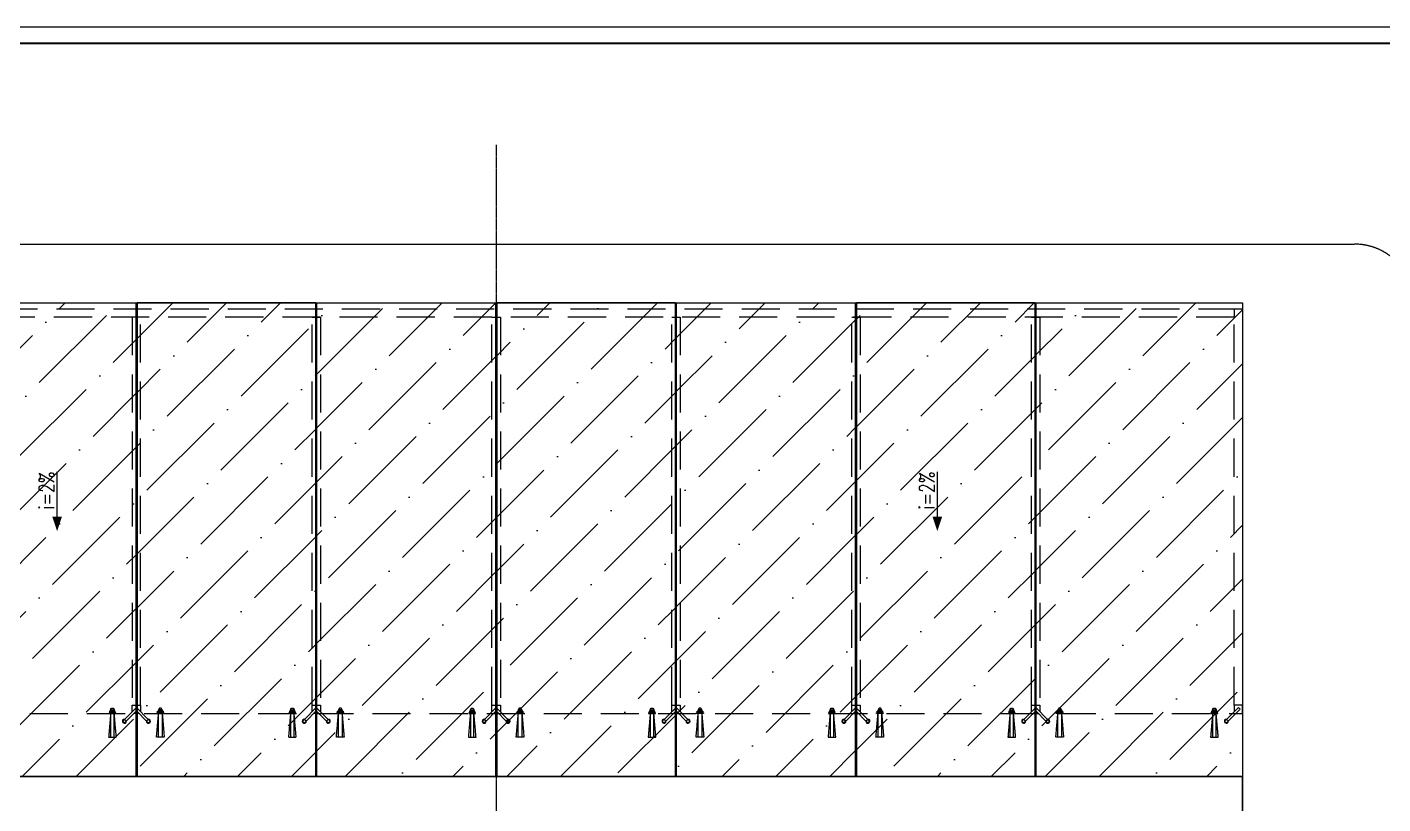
# Model space of a CAD drawing. Extents: x 134921 to 2525442, y -280073 to 23449.
# Drawn here: x 399522 to 410829, y 14727 to 21208 of the extents above; entities that cross this region are included whole.
import ezdxf
from ezdxf.enums import TextEntityAlignment as Align

# ---------------------------------------------------------------- set-up
doc = ezdxf.new("R2010")
doc.units = 0
for name, pattern in [('DASH2', [0.375, 0.25, -0.125]), ('DASHED2', [9.525, 6.35, -3.175]), ('X_GRID$0$CENTER', [2, 1.25, -0.25, 0.25, -0.25])]:
    doc.linetypes.add(name, pattern=pattern)
doc.layers.get('Defpoints').update_dxf_attribs({"linetype": 'CONTINUOUS'})
for name, color, linetype, lineweight in [('A - Hatch', 251, 'CONTINUOUS', 5), ('a khuat', 5, 'DASHED2', 15), ('a text', 7, 'CONTINUOUS', 5), ('a thiet bi', 146, 'CONTINUOUS', 9), ('A-STAIRS', 7, 'CONTINUOUS', 20), ('KHUNG TEN SD3 - Ariyana$0$0-CON', 7, 'CONTINUOUS', 0), ('Kinh', 5, 'CONTINUOUS', 13), ('TEXT', 7, 'CONTINUOUS', 5)]:
    doc.layers.add(name, color=color, linetype=linetype, lineweight=lineweight)
for name, color, linetype in [('A-OVER', 1, 'DASHED2'), ('chuyen-chi-tiet', 30, 'CONTINUOUS'), ('htch', 8, 'CONTINUOUS'), ('manh', 8, 'CONTINUOUS'), ('Steel', 7, 'CONTINUOUS'), ('X_GRID$0$A-GRID 1', 253, 'X_GRID$0$CENTER')]:
    doc.layers.add(name, color=color, linetype=linetype)
doc.styles.add('dim 1', font='romans.shx', dxfattribs={"width": 0.8})
pattern_1 = [(45, (16333.24, 0), (168.3798, 617.3926), [793.75, -158.75, 0, -158.75])]

# ---------------------------------------------------------------- blocks, each defined once
blk = doc.blocks.new('KHUNG TEN SD3 - Ariyana')
at = {"layer": 'Defpoints', "color": 1}
blk.add_lwpolyline([(527153.769, 1774368.573), (527559.516, 1774368.573), (527559.516, 1774655.494), (527153.769, 1774655.494)], close=True, dxfattribs=at)
at = {"layer": 'KHUNG TEN SD3 - Ariyana$0$0-CON', "const_width": 0.12}
blk.add_lwpolyline([(527162.718, 1774654.536), (527558.558, 1774654.536), (527558.558, 1774369.531), (527162.718, 1774369.531)], close=True, dxfattribs=at)

msp = doc.modelspace()

# ---------------------------------------------------------------- hatches: boundary and pattern name
at = {"layer": 'A - Hatch'}
h = msp.add_hatch(dxfattribs=at)
h.set_pattern_fill('ANSI36', color=8, scale=100)
h.set_pattern_definition(pattern_1)
h.paths.add_polyline_path([(398938.331, 18907.016), (400428.331, 18907.016), (400428.331, 14957.016), (398938.331, 14957.016)])
h = msp.add_hatch(dxfattribs=at)
h.set_pattern_fill('ANSI36', color=8, scale=100)
h.set_pattern_definition(pattern_1)
h.paths.add_polyline_path([(401928.331, 18907.016), (400438.331, 18907.016), (400438.331, 14957.016), (401928.331, 14957.016)])
h = msp.add_hatch(dxfattribs=at)
h.set_pattern_fill('ANSI36', color=8, scale=100)
h.set_pattern_definition(pattern_1)
h.paths.add_polyline_path([(401938.331, 18907.016), (403428.331, 18907.016), (403428.331, 14957.016), (401938.331, 14957.016)])
h = msp.add_hatch(dxfattribs=at)
h.set_pattern_fill('ANSI36', color=8, scale=100)
h.set_pattern_definition(pattern_1)
h.paths.add_polyline_path([(404928.331, 18907.016), (403438.331, 18907.016), (403438.331, 14957.016), (404928.331, 14957.016)])
h = msp.add_hatch(dxfattribs=at)
h.set_pattern_fill('ANSI36', color=8, scale=100)
h.set_pattern_definition(pattern_1)
h.paths.add_polyline_path([(404938.331, 18907.016), (406428.331, 18907.016), (406428.331, 14957.016), (404938.331, 14957.016)])
h.paths.add_polyline_path([(407928.331, 18907.016), (406438.331, 18907.016), (406438.331, 14957.016), (407928.331, 14957.016)])
h.paths.add_polyline_path([(407938.331, 18907.016), (409658.331, 18907.016), (409658.331, 14957.016), (407938.331, 14957.016)])

# ---------------------------------------------------------------- linework, layer by layer
at = {"layer": 'A - Hatch', "color": 8}
msp.add_line((407933.331, 18857.016), (407933.331, 18907.016), dxfattribs=at)
at = {"layer": 'a khuat', "color": 8, "ltscale": 0.2}
for points in [[(400218.331, 15482.016), (400201.693, 15284.716), (400265.67, 15284.716), (400248.331, 15482.016)], [(400218.331, 15482.016), (400218.331, 15284.716), (400248.331, 15284.716), (400248.331, 15482.016)], [(400648.331, 15482.016), (400664.969, 15284.716), (400600.992, 15284.716), (400618.331, 15482.016)], [(400648.331, 15482.016), (400648.331, 15284.716), (400618.331, 15284.716), (400618.331, 15482.016)], [(401718.331, 15482.016), (401701.693, 15284.716), (401765.67, 15284.716), (401748.331, 15482.016)], [(401718.331, 15482.016), (401718.331, 15284.716), (401748.331, 15284.716), (401748.331, 15482.016)], [(402148.331, 15482.016), (402164.969, 15284.716), (402100.992, 15284.716), (402118.331, 15482.016)], [(402148.331, 15482.016), (402148.331, 15284.716), (402118.331, 15284.716), (402118.331, 15482.016)], [(403218.331, 15482.016), (403201.693, 15284.716), (403265.67, 15284.716), (403248.331, 15482.016)], [(403218.331, 15482.016), (403218.331, 15284.716), (403248.331, 15284.716), (403248.331, 15482.016)], [(403648.331, 15482.016), (403664.969, 15284.716), (403600.992, 15284.716), (403618.331, 15482.016)], [(403648.331, 15482.016), (403648.331, 15284.716), (403618.331, 15284.716), (403618.331, 15482.016)], [(404718.331, 15482.016), (404701.693, 15284.716), (404765.67, 15284.716), (404748.331, 15482.016)], [(404718.331, 15482.016), (404718.331, 15284.716), (404748.331, 15284.716), (404748.331, 15482.016)], [(405148.331, 15482.016), (405164.969, 15284.716), (405100.992, 15284.716), (405118.331, 15482.016)], [(405148.331, 15482.016), (405148.331, 15284.716), (405118.331, 15284.716), (405118.331, 15482.016)], [(406218.331, 15482.016), (406201.693, 15284.716), (406265.67, 15284.716), (406248.331, 15482.016)], [(406218.331, 15482.016), (406218.331, 15284.716), (406248.331, 15284.716), (406248.331, 15482.016)], [(406648.331, 15482.016), (406664.969, 15284.716), (406600.992, 15284.716), (406618.331, 15482.016)], [(406648.331, 15482.016), (406648.331, 15284.716), (406618.331, 15284.716), (406618.331, 15482.016)], [(407718.331, 15482.016), (407701.693, 15284.716), (407765.67, 15284.716), (407748.331, 15482.016)], [(407718.331, 15482.016), (407718.331, 15284.716), (407748.331, 15284.716), (407748.331, 15482.016)], [(408148.331, 15482.016), (408164.969, 15284.716), (408100.992, 15284.716), (408118.331, 15482.016)], [(408148.331, 15482.016), (408148.331, 15284.716), (408118.331, 15284.716), (408118.331, 15482.016)], [(409408.331, 15482.016), (409391.693, 15284.716), (409455.67, 15284.716), (409438.331, 15482.016)], [(409408.331, 15482.016), (409408.331, 15284.716), (409438.331, 15284.716), (409438.331, 15482.016)]]:
    msp.add_lwpolyline(points, dxfattribs=at)
at = {"layer": 'a text', "color": 8, "ltscale": 0.01}
for p, q in [((399772.17, 17122.83), (399772.17, 17498.346)), ((407112.963, 17122.83), (407112.963, 17498.346))]:
    msp.add_line(p, q, dxfattribs=at)
at = {"layer": 'a text', "color": 8, "ltscale": 0.01, "flags": 128}
for points in [[(399772.17, 17002.83, 0, 80, 0), (399772.17, 17122.83, 80, 80, 0)], [(407112.963, 17002.83, 0, 80, 0), (407112.963, 17122.83, 80, 80, 0)]]:
    msp.add_lwpolyline(points, format="xyseb", dxfattribs=at)
at = {"layer": 'a thiet bi', "color": 8}
for p, q in [((380719.034, 18907.016), (409658.331, 18907.016)), ((409658.331, 18907.016), (409658.331, 14957.016)), ((376208.331, 14957.016), (409658.331, 14957.016))]:
    msp.add_line(p, q, dxfattribs=at)
at = {"layer": 'A-OVER', "color": 8, "ltscale": 50}
for p, q in [((400398.331, 18787.016), (400398.331, 15552.016)), ((400468.331, 15552.016), (400468.331, 18787.016)), ((376208.331, 15482.016), (409658.331, 15482.016))]:
    msp.add_line(p, q, dxfattribs=at)
for points in [[(380716.097, 18857.016), (409588.331, 18857.016), (409588.331, 18787.016), (380708.549, 18787.016)], [(401898.331, 15552.016), (401898.331, 18787.016), (401968.331, 18787.016), (401968.331, 15552.016)], [(403398.331, 15552.016), (403398.331, 18787.016), (403468.331, 18787.016), (403468.331, 15552.016)], [(404898.331, 15552.016), (404898.331, 18787.016), (404968.331, 18787.016), (404968.331, 15552.016)], [(406398.331, 15552.016), (406398.331, 18787.016), (406468.331, 18787.016), (406468.331, 15552.016)], [(407898.331, 15552.016), (407898.331, 18787.016), (407968.331, 18787.016), (407968.331, 15552.016)], [(409588.331, 15552.016), (409588.331, 18857.016), (409658.331, 18857.016), (409658.331, 15482.016)]]:
    msp.add_lwpolyline(points, dxfattribs=at)
at = {"layer": 'A-STAIRS', "color": 8, "ltscale": 400}
msp.add_line((409658.331, 15482.016), (409658.331, 11282.016), dxfattribs=at)
at = {"layer": 'chuyen-chi-tiet', "linetype": 'DASH2', "ltscale": 5}
msp.add_lwpolyline([(374808.124, 19397.17), (410590.046, 19397.17, -0.414213562), (411090.046, 18897.17), (411090.046, 6437.394, -0.414213562), (410590.046, 5937.394), (374808.124, 5937.394, -0.414213562), (374308.124, 6437.394), (374308.124, 18897.17, -0.414213562)], format="xyb", close=True, dxfattribs=at)
at = {"layer": 'htch', "color": 8, "ltscale": 50}
for p, q in [((400433.331, 18857.016), (400433.331, 14957.016)), ((401933.331, 18857.016), (401933.331, 14957.016)), ((403433.331, 18857.016), (403433.331, 14957.016)), ((404933.331, 18857.016), (404933.331, 14957.016)), ((406433.331, 18857.016), (406433.331, 14957.016)), ((407933.331, 18857.016), (407933.331, 14957.016))]:
    msp.add_line(p, q, dxfattribs=at)
at = {"layer": 'Kinh', "color": 8}
for points in [[(398938.331, 18907.016), (400428.331, 18907.016), (400428.331, 14957.016), (398938.331, 14957.016)], [(401928.331, 18907.016), (400438.331, 18907.016), (400438.331, 14957.016), (401928.331, 14957.016)], [(401938.331, 18907.016), (403428.331, 18907.016), (403428.331, 14957.016), (401938.331, 14957.016)], [(404928.331, 18907.016), (403438.331, 18907.016), (403438.331, 14957.016), (404928.331, 14957.016)], [(404938.331, 18907.016), (406428.331, 18907.016), (406428.331, 14957.016), (404938.331, 14957.016)], [(407928.331, 18907.016), (406438.331, 18907.016), (406438.331, 14957.016), (407928.331, 14957.016)], [(407938.331, 18907.016), (409658.331, 18907.016), (409658.331, 14957.016), (407938.331, 14957.016)]]:
    msp.add_lwpolyline(points, close=True, dxfattribs=at)
at = {"layer": 'Steel', "color": 8}
for p, q in [((400433.331, 15531.158), (400332.134, 15429.961)), ((400433.331, 15502.874), (400346.276, 15415.819)), ((400433.331, 15531.158), (400534.528, 15429.961)), ((400433.331, 15502.874), (400520.386, 15415.819)), ((401933.331, 15531.158), (401832.134, 15429.961)), ((401933.331, 15502.874), (401846.276, 15415.819)), ((401933.331, 15531.158), (402034.528, 15429.961)), ((401933.331, 15502.874), (402020.386, 15415.819)), ((403433.331, 15531.158), (403332.134, 15429.961)), ((403433.331, 15502.874), (403346.276, 15415.819)), ((403433.331, 15531.158), (403534.528, 15429.961)), ((403433.331, 15502.874), (403520.386, 15415.819)), ((404933.331, 15531.158), (404832.134, 15429.961)), ((404933.331, 15502.874), (404846.276, 15415.819)), ((404933.331, 15531.158), (405034.528, 15429.961)), ((404933.331, 15502.874), (405020.386, 15415.819)), ((406433.331, 15531.158), (406332.134, 15429.961)), ((406433.331, 15502.874), (406346.276, 15415.819)), ((406433.331, 15531.158), (406534.528, 15429.961)), ((406433.331, 15502.874), (406520.386, 15415.819)), ((407933.331, 15531.158), (407832.134, 15429.961)), ((407933.331, 15502.874), (407846.276, 15415.819)), ((407933.331, 15531.158), (408034.528, 15429.961)), ((407933.331, 15502.874), (408020.386, 15415.819)), ((409623.331, 15531.158), (409522.134, 15429.961)), ((409637.473, 15517.016), (409536.276, 15415.819)), ((409623.331, 15531.158), (409637.473, 15517.016))]:
    msp.add_line(p, q, dxfattribs=at)
at = {"layer": 'Steel', "color": 8, "ltscale": 0.2}
for p, q in [((400256.639, 15486.173), (400210.023, 15486.173)), ((400610.023, 15486.173), (400656.639, 15486.173)), ((401756.639, 15486.173), (401710.023, 15486.173)), ((402110.023, 15486.173), (402156.639, 15486.173)), ((403256.639, 15486.173), (403210.023, 15486.173)), ((403610.023, 15486.173), (403656.639, 15486.173)), ((404756.639, 15486.173), (404710.023, 15486.173)), ((405110.023, 15486.173), (405156.639, 15486.173)), ((406256.639, 15486.173), (406210.023, 15486.173)), ((406610.023, 15486.173), (406656.639, 15486.173)), ((407756.639, 15486.173), (407710.023, 15486.173)), ((408110.023, 15486.173), (408156.639, 15486.173)), ((409446.639, 15486.173), (409400.023, 15486.173))]:
    msp.add_line(p, q, dxfattribs=at)
for points in [[(400210.023, 15501.412), (400210.023, 15486.173), (400256.639, 15486.173), (400256.639, 15501.412)], [(400656.639, 15501.412), (400656.639, 15486.173), (400610.023, 15486.173), (400610.023, 15501.412)], [(401710.023, 15501.412), (401710.023, 15486.173), (401756.639, 15486.173), (401756.639, 15501.412)], [(402156.639, 15501.412), (402156.639, 15486.173), (402110.023, 15486.173), (402110.023, 15501.412)], [(403210.023, 15501.412), (403210.023, 15486.173), (403256.639, 15486.173), (403256.639, 15501.412)], [(403656.639, 15501.412), (403656.639, 15486.173), (403610.023, 15486.173), (403610.023, 15501.412)], [(404710.023, 15501.412), (404710.023, 15486.173), (404756.639, 15486.173), (404756.639, 15501.412)], [(405156.639, 15501.412), (405156.639, 15486.173), (405110.023, 15486.173), (405110.023, 15501.412)], [(406210.023, 15501.412), (406210.023, 15486.173), (406256.639, 15486.173), (406256.639, 15501.412)], [(406656.639, 15501.412), (406656.639, 15486.173), (406610.023, 15486.173), (406610.023, 15501.412)], [(407710.023, 15501.412), (407710.023, 15486.173), (407756.639, 15486.173), (407756.639, 15501.412)], [(408156.639, 15501.412), (408156.639, 15486.173), (408110.023, 15486.173), (408110.023, 15501.412)], [(409400.023, 15501.412), (409400.023, 15486.173), (409446.639, 15486.173), (409446.639, 15501.412)], [(400204.908, 15486.173), (400204.908, 15482.016), (400261.755, 15482.016), (400261.755, 15486.173)], [(400661.755, 15486.173), (400661.755, 15482.016), (400604.908, 15482.016), (400604.908, 15486.173)], [(401704.908, 15486.173), (401704.908, 15482.016), (401761.755, 15482.016), (401761.755, 15486.173)], [(402161.755, 15486.173), (402161.755, 15482.016), (402104.908, 15482.016), (402104.908, 15486.173)], [(403204.908, 15486.173), (403204.908, 15482.016), (403261.755, 15482.016), (403261.755, 15486.173)], [(403661.755, 15486.173), (403661.755, 15482.016), (403604.908, 15482.016), (403604.908, 15486.173)], [(404704.908, 15486.173), (404704.908, 15482.016), (404761.755, 15482.016), (404761.755, 15486.173)], [(405161.755, 15486.173), (405161.755, 15482.016), (405104.908, 15482.016), (405104.908, 15486.173)], [(406204.908, 15486.173), (406204.908, 15482.016), (406261.755, 15482.016), (406261.755, 15486.173)], [(406661.755, 15486.173), (406661.755, 15482.016), (406604.908, 15482.016), (406604.908, 15486.173)], [(407704.908, 15486.173), (407704.908, 15482.016), (407761.755, 15482.016), (407761.755, 15486.173)], [(408161.755, 15486.173), (408161.755, 15482.016), (408104.908, 15482.016), (408104.908, 15486.173)], [(409394.908, 15486.173), (409394.908, 15482.016), (409451.755, 15482.016), (409451.755, 15486.173)]]:
    msp.add_lwpolyline(points, close=True, dxfattribs=at)
for points in [[(400218.331, 15513.412), (400226.307, 15526.261)], [(400218.331, 15513.412), (400218.331, 15501.412)], [(400218.331, 15513.412), (400248.331, 15513.412)], [(400248.331, 15507.412), (400218.331, 15513.412)], [(400218.331, 15507.412), (400248.331, 15507.412)], [(400248.331, 15501.412), (400218.331, 15507.412)], [(400218.331, 15501.412), (400248.331, 15501.412)], [(400225.011, 15496.008), (400225.011, 15486.173)], [(400226.307, 15526.261), (400240.355, 15526.261), (400248.331, 15513.412), (400248.331, 15501.412)], [(400241.448, 15496.008), (400241.448, 15486.173)], [(400640.355, 15526.261), (400626.307, 15526.261), (400618.331, 15513.412), (400618.331, 15501.412)], [(400648.331, 15513.412), (400618.331, 15513.412)], [(400618.331, 15507.412), (400648.331, 15513.412)], [(400648.331, 15507.412), (400618.331, 15507.412)], [(400618.331, 15501.412), (400648.331, 15507.412)], [(400648.331, 15501.412), (400618.331, 15501.412)], [(400625.215, 15496.008), (400625.215, 15486.173)], [(400648.331, 15513.412), (400640.355, 15526.261)], [(400641.651, 15496.008), (400641.651, 15486.173)], [(400648.331, 15513.412), (400648.331, 15501.412)], [(401718.331, 15513.412), (401726.307, 15526.261)], [(401718.331, 15513.412), (401718.331, 15501.412)], [(401718.331, 15513.412), (401748.331, 15513.412)], [(401748.331, 15507.412), (401718.331, 15513.412)], [(401718.331, 15507.412), (401748.331, 15507.412)], [(401748.331, 15501.412), (401718.331, 15507.412)], [(401718.331, 15501.412), (401748.331, 15501.412)], [(401725.011, 15496.008), (401725.011, 15486.173)], [(401726.307, 15526.261), (401740.355, 15526.261), (401748.331, 15513.412), (401748.331, 15501.412)], [(401741.448, 15496.008), (401741.448, 15486.173)], [(402140.355, 15526.261), (402126.307, 15526.261), (402118.331, 15513.412), (402118.331, 15501.412)], [(402148.331, 15513.412), (402118.331, 15513.412)], [(402118.331, 15507.412), (402148.331, 15513.412)], [(402148.331, 15507.412), (402118.331, 15507.412)], [(402118.331, 15501.412), (402148.331, 15507.412)], [(402148.331, 15501.412), (402118.331, 15501.412)], [(402125.215, 15496.008), (402125.215, 15486.173)], [(402148.331, 15513.412), (402140.355, 15526.261)], [(402141.651, 15496.008), (402141.651, 15486.173)], [(402148.331, 15513.412), (402148.331, 15501.412)], [(403218.331, 15513.412), (403226.307, 15526.261)], [(403218.331, 15513.412), (403218.331, 15501.412)], [(403218.331, 15513.412), (403248.331, 15513.412)], [(403248.331, 15507.412), (403218.331, 15513.412)], [(403218.331, 15507.412), (403248.331, 15507.412)], [(403248.331, 15501.412), (403218.331, 15507.412)], [(403218.331, 15501.412), (403248.331, 15501.412)], [(403225.011, 15496.008), (403225.011, 15486.173)], [(403226.307, 15526.261), (403240.355, 15526.261), (403248.331, 15513.412), (403248.331, 15501.412)], [(403241.448, 15496.008), (403241.448, 15486.173)], [(403640.355, 15526.261), (403626.307, 15526.261), (403618.331, 15513.412), (403618.331, 15501.412)], [(403648.331, 15513.412), (403618.331, 15513.412)], [(403618.331, 15507.412), (403648.331, 15513.412)], [(403648.331, 15507.412), (403618.331, 15507.412)], [(403618.331, 15501.412), (403648.331, 15507.412)], [(403648.331, 15501.412), (403618.331, 15501.412)], [(403625.215, 15496.008), (403625.215, 15486.173)], [(403648.331, 15513.412), (403640.355, 15526.261)], [(403641.651, 15496.008), (403641.651, 15486.173)], [(403648.331, 15513.412), (403648.331, 15501.412)], [(404718.331, 15513.412), (404726.307, 15526.261)], [(404718.331, 15513.412), (404718.331, 15501.412)], [(404718.331, 15513.412), (404748.331, 15513.412)], [(404748.331, 15507.412), (404718.331, 15513.412)], [(404718.331, 15507.412), (404748.331, 15507.412)], [(404748.331, 15501.412), (404718.331, 15507.412)], [(404718.331, 15501.412), (404748.331, 15501.412)], [(404725.011, 15496.008), (404725.011, 15486.173)], [(404726.307, 15526.261), (404740.355, 15526.261), (404748.331, 15513.412), (404748.331, 15501.412)], [(404741.448, 15496.008), (404741.448, 15486.173)], [(405140.355, 15526.261), (405126.307, 15526.261), (405118.331, 15513.412), (405118.331, 15501.412)], [(405148.331, 15513.412), (405118.331, 15513.412)], [(405118.331, 15507.412), (405148.331, 15513.412)], [(405148.331, 15507.412), (405118.331, 15507.412)], [(405118.331, 15501.412), (405148.331, 15507.412)], [(405148.331, 15501.412), (405118.331, 15501.412)], [(405125.215, 15496.008), (405125.215, 15486.173)], [(405148.331, 15513.412), (405140.355, 15526.261)], [(405141.651, 15496.008), (405141.651, 15486.173)], [(405148.331, 15513.412), (405148.331, 15501.412)], [(406218.331, 15513.412), (406226.307, 15526.261)], [(406218.331, 15513.412), (406218.331, 15501.412)], [(406218.331, 15513.412), (406248.331, 15513.412)], [(406248.331, 15507.412), (406218.331, 15513.412)], [(406218.331, 15507.412), (406248.331, 15507.412)], [(406248.331, 15501.412), (406218.331, 15507.412)], [(406218.331, 15501.412), (406248.331, 15501.412)], [(406225.011, 15496.008), (406225.011, 15486.173)], [(406226.307, 15526.261), (406240.355, 15526.261), (406248.331, 15513.412), (406248.331, 15501.412)], [(406241.448, 15496.008), (406241.448, 15486.173)], [(406640.355, 15526.261), (406626.307, 15526.261), (406618.331, 15513.412), (406618.331, 15501.412)], [(406648.331, 15513.412), (406618.331, 15513.412)], [(406618.331, 15507.412), (406648.331, 15513.412)], [(406648.331, 15507.412), (406618.331, 15507.412)], [(406618.331, 15501.412), (406648.331, 15507.412)], [(406648.331, 15501.412), (406618.331, 15501.412)], [(406625.215, 15496.008), (406625.215, 15486.173)], [(406648.331, 15513.412), (406640.355, 15526.261)], [(406641.651, 15496.008), (406641.651, 15486.173)], [(406648.331, 15513.412), (406648.331, 15501.412)], [(407718.331, 15513.412), (407726.307, 15526.261)], [(407718.331, 15513.412), (407718.331, 15501.412)], [(407718.331, 15513.412), (407748.331, 15513.412)], [(407748.331, 15507.412), (407718.331, 15513.412)], [(407718.331, 15507.412), (407748.331, 15507.412)], [(407748.331, 15501.412), (407718.331, 15507.412)], [(407718.331, 15501.412), (407748.331, 15501.412)], [(407725.011, 15496.008), (407725.011, 15486.173)], [(407726.307, 15526.261), (407740.355, 15526.261), (407748.331, 15513.412), (407748.331, 15501.412)], [(407741.448, 15496.008), (407741.448, 15486.173)], [(408140.355, 15526.261), (408126.307, 15526.261), (408118.331, 15513.412), (408118.331, 15501.412)], [(408148.331, 15513.412), (408118.331, 15513.412)], [(408118.331, 15507.412), (408148.331, 15513.412)], [(408148.331, 15507.412), (408118.331, 15507.412)], [(408118.331, 15501.412), (408148.331, 15507.412)], [(408148.331, 15501.412), (408118.331, 15501.412)], [(408125.215, 15496.008), (408125.215, 15486.173)], [(408148.331, 15513.412), (408140.355, 15526.261)], [(408141.651, 15496.008), (408141.651, 15486.173)], [(408148.331, 15513.412), (408148.331, 15501.412)], [(409408.331, 15513.412), (409416.307, 15526.261)], [(409408.331, 15513.412), (409408.331, 15501.412)], [(409408.331, 15513.412), (409438.331, 15513.412)], [(409438.331, 15507.412), (409408.331, 15513.412)], [(409408.331, 15507.412), (409438.331, 15507.412)], [(409438.331, 15501.412), (409408.331, 15507.412)], [(409408.331, 15501.412), (409438.331, 15501.412)], [(409415.011, 15496.008), (409415.011, 15486.173)], [(409416.307, 15526.261), (409430.355, 15526.261), (409438.331, 15513.412), (409438.331, 15501.412)], [(409431.448, 15496.008), (409431.448, 15486.173)]]:
    msp.add_lwpolyline(points, dxfattribs=at)
at = {"layer": 'Steel', "color": 8}
for points in [[(400398.331, 15496.158), (400398.331, 15552.016), (400468.331, 15552.016), (400468.331, 15496.158)], [(401898.331, 15496.158), (401898.331, 15552.016), (401968.331, 15552.016), (401968.331, 15496.158)], [(403398.331, 15496.158), (403398.331, 15552.016), (403468.331, 15552.016), (403468.331, 15496.158)], [(404898.331, 15496.158), (404898.331, 15552.016), (404968.331, 15552.016), (404968.331, 15496.158)], [(406398.331, 15496.158), (406398.331, 15552.016), (406468.331, 15552.016), (406468.331, 15496.158)], [(407898.331, 15496.158), (407898.331, 15552.016), (407968.331, 15552.016), (407968.331, 15496.158)], [(409602.473, 15482.016), (409658.331, 15482.016), (409658.331, 15552.016), (409588.331, 15552.016), (409588.331, 15496.158)], [(400454.189, 15482.016), (400412.473, 15482.016)], [(401954.189, 15482.016), (401912.473, 15482.016)], [(403454.189, 15482.016), (403412.473, 15482.016)], [(404954.189, 15482.016), (404912.473, 15482.016)], [(406454.189, 15482.016), (406412.473, 15482.016)], [(407954.189, 15482.016), (407912.473, 15482.016)]]:
    msp.add_lwpolyline(points, dxfattribs=at)
at = {"layer": 'Steel', "color": 8, "ltscale": 0.2}
for centre in [(400333.331, 15417.016), (400533.331, 15417.016), (401833.331, 15417.016), (402033.331, 15417.016), (403333.331, 15417.016), (403533.331, 15417.016), (404833.331, 15417.016), (405033.331, 15417.016), (406333.331, 15417.016), (406533.331, 15417.016), (407833.331, 15417.016), (408033.331, 15417.016), (409523.331, 15417.016)]:
    msp.add_circle(centre, 13, dxfattribs=at)
for centre, radius, start, end in [((400215.082, 15496.342), 5.07, 90.6956579, 183.7810434), ((400219.818, 15496.215), 5.197, 357.7144192, 90.9465106), ((400230.415, 15496.008), 5.404, 90, 180), ((400236.044, 15496.008), 5.404, 0, 90), ((400246.851, 15496.008), 5.404, 90, 180), ((400251.408, 15496.178), 5.234, 358.1349907, 89.6687307), ((400615.254, 15496.178), 5.234, 90.3312693, 181.8650093), ((400619.811, 15496.008), 5.404, 360, 90), ((400630.618, 15496.008), 5.404, 90, 180), ((400636.247, 15496.008), 5.404, 360, 90), ((400646.844, 15496.215), 5.197, 89.0534894, 182.2855808), ((400651.58, 15496.342), 5.07, 356.2189566, 89.3043421), ((401715.082, 15496.342), 5.07, 90.6956579, 183.7810434), ((401719.818, 15496.215), 5.197, 357.7144192, 90.9465106), ((401730.415, 15496.008), 5.404, 90, 180), ((401736.044, 15496.008), 5.404, 0, 90), ((401746.851, 15496.008), 5.404, 90, 180), ((401751.408, 15496.178), 5.234, 358.1349907, 89.6687307), ((402115.254, 15496.178), 5.234, 90.3312693, 181.8650093), ((402119.811, 15496.008), 5.404, 360, 90), ((402130.618, 15496.008), 5.404, 90, 180), ((402136.247, 15496.008), 5.404, 360, 90), ((402146.844, 15496.215), 5.197, 89.0534894, 182.2855808), ((402151.58, 15496.342), 5.07, 356.2189566, 89.3043421), ((403215.082, 15496.342), 5.07, 90.6956579, 183.7810434), ((403219.818, 15496.215), 5.197, 357.7144192, 90.9465106), ((403230.415, 15496.008), 5.404, 90, 180), ((403236.044, 15496.008), 5.404, 0, 90), ((403246.851, 15496.008), 5.404, 90, 180), ((403251.408, 15496.178), 5.234, 358.1349907, 89.6687307), ((403615.254, 15496.178), 5.234, 90.3312693, 181.8650093), ((403619.811, 15496.008), 5.404, 360, 90), ((403630.618, 15496.008), 5.404, 90, 180), ((403636.247, 15496.008), 5.404, 360, 90), ((403646.844, 15496.215), 5.197, 89.0534894, 182.2855808), ((403651.58, 15496.342), 5.07, 356.2189566, 89.3043421), ((404715.082, 15496.342), 5.07, 90.6956579, 183.7810434), ((404719.818, 15496.215), 5.197, 357.7144192, 90.9465106), ((404730.415, 15496.008), 5.404, 90, 180), ((404736.044, 15496.008), 5.404, 0, 90), ((404746.851, 15496.008), 5.404, 90, 180), ((404751.408, 15496.178), 5.234, 358.1349907, 89.6687307), ((405115.254, 15496.178), 5.234, 90.3312693, 181.8650093), ((405119.811, 15496.008), 5.404, 360, 90), ((405130.618, 15496.008), 5.404, 90, 180), ((405136.247, 15496.008), 5.404, 360, 90), ((405146.844, 15496.215), 5.197, 89.0534894, 182.2855808), ((405151.58, 15496.342), 5.07, 356.2189566, 89.3043421), ((406215.082, 15496.342), 5.07, 90.6956579, 183.7810434), ((406219.818, 15496.215), 5.197, 357.7144192, 90.9465106), ((406230.415, 15496.008), 5.404, 90, 180), ((406236.044, 15496.008), 5.404, 0, 90), ((406246.851, 15496.008), 5.404, 90, 180), ((406251.408, 15496.178), 5.234, 358.1349907, 89.6687307), ((406615.254, 15496.178), 5.234, 90.3312693, 181.8650093), ((406619.811, 15496.008), 5.404, 360, 90), ((406630.618, 15496.008), 5.404, 90, 180), ((406636.247, 15496.008), 5.404, 360, 90), ((406646.844, 15496.215), 5.197, 89.0534894, 182.2855808), ((406651.58, 15496.342), 5.07, 356.2189566, 89.3043421), ((407715.082, 15496.342), 5.07, 90.6956579, 183.7810434), ((407719.818, 15496.215), 5.197, 357.7144192, 90.9465106), ((407730.415, 15496.008), 5.404, 90, 180), ((407736.044, 15496.008), 5.404, 0, 90), ((407746.851, 15496.008), 5.404, 90, 180), ((407751.408, 15496.178), 5.234, 358.1349907, 89.6687307), ((408115.254, 15496.178), 5.234, 90.3312693, 181.8650093), ((408119.811, 15496.008), 5.404, 360, 90), ((408130.618, 15496.008), 5.404, 90, 180), ((408136.247, 15496.008), 5.404, 360, 90), ((408146.844, 15496.215), 5.197, 89.0534894, 182.2855808), ((408151.58, 15496.342), 5.07, 356.2189566, 89.3043421), ((409405.082, 15496.342), 5.07, 90.6956579, 183.7810434), ((409409.818, 15496.215), 5.197, 357.7144192, 90.9465106), ((409420.415, 15496.008), 5.404, 90, 180), ((409426.044, 15496.008), 5.404, 0, 90), ((409436.851, 15496.008), 5.404, 90, 180), ((409441.408, 15496.178), 5.234, 358.1349907, 89.6687307), ((400333.331, 15417.016), 17, 81.0318791, 8.9681209), ((400533.331, 15417.016), 17, 171.0318791, 98.9681209), ((401833.331, 15417.016), 17, 81.0318791, 8.9681209), ((402033.331, 15417.016), 17, 171.0318791, 98.9681209), ((403333.331, 15417.016), 17, 81.0318791, 8.9681209), ((403533.331, 15417.016), 17, 171.0318791, 98.9681209), ((404833.331, 15417.016), 17, 81.0318791, 8.9681209), ((405033.331, 15417.016), 17, 171.0318791, 98.9681209), ((406333.331, 15417.016), 17, 81.0318791, 8.9681209), ((406533.331, 15417.016), 17, 171.0318791, 98.9681209), ((407833.331, 15417.016), 17, 81.0318791, 8.9681209), ((408033.331, 15417.016), 17, 171.0318791, 98.9681209), ((409523.331, 15417.016), 17, 81.0318791, 8.9681209)]:
    msp.add_arc(centre, radius, start, end, dxfattribs=at)
at = {"layer": 'TEXT'}
msp.add_lwpolyline([(376208.331, 14957.016), (376208.331, 18907.016), (409658.331, 18907.016), (409658.331, 14957.016)], dxfattribs=at)
at = {"layer": 'TEXT', "ltscale": 400}
msp.add_lwpolyline([(409658.331, 11282.016), (409658.331, 14957.016), (376208.331, 14957.016)], dxfattribs=at)
at = {"layer": 'X_GRID$0$A-GRID 1', "ltscale": 10}
msp.add_line((403433.331, 20224.377), (403433.331, 4741.145), dxfattribs=at)

# ---------------------------------------------------------------- block references
at = {"layer": 'manh', "xscale": 141.2015414816, "yscale": 141.2015414816, "zscale": 141.2015414816}
msp.add_blockref('KHUNG TEN SD3 - Ariyana', (-74068995.912, -250562883.819), dxfattribs=at)

# ---------------------------------------------------------------- texts
at = {"layer": 'a text', "color": 8, "style": 'dim 1', "width": 0.75}
for p in [(399747.17, 17498.346), (407087.963, 17498.346)]:
    msp.add_text('i=2%%%', height=125, rotation=90, dxfattribs=at).set_placement(p, align=Align.RIGHT)

doc.saveas('drawing.dxf')
